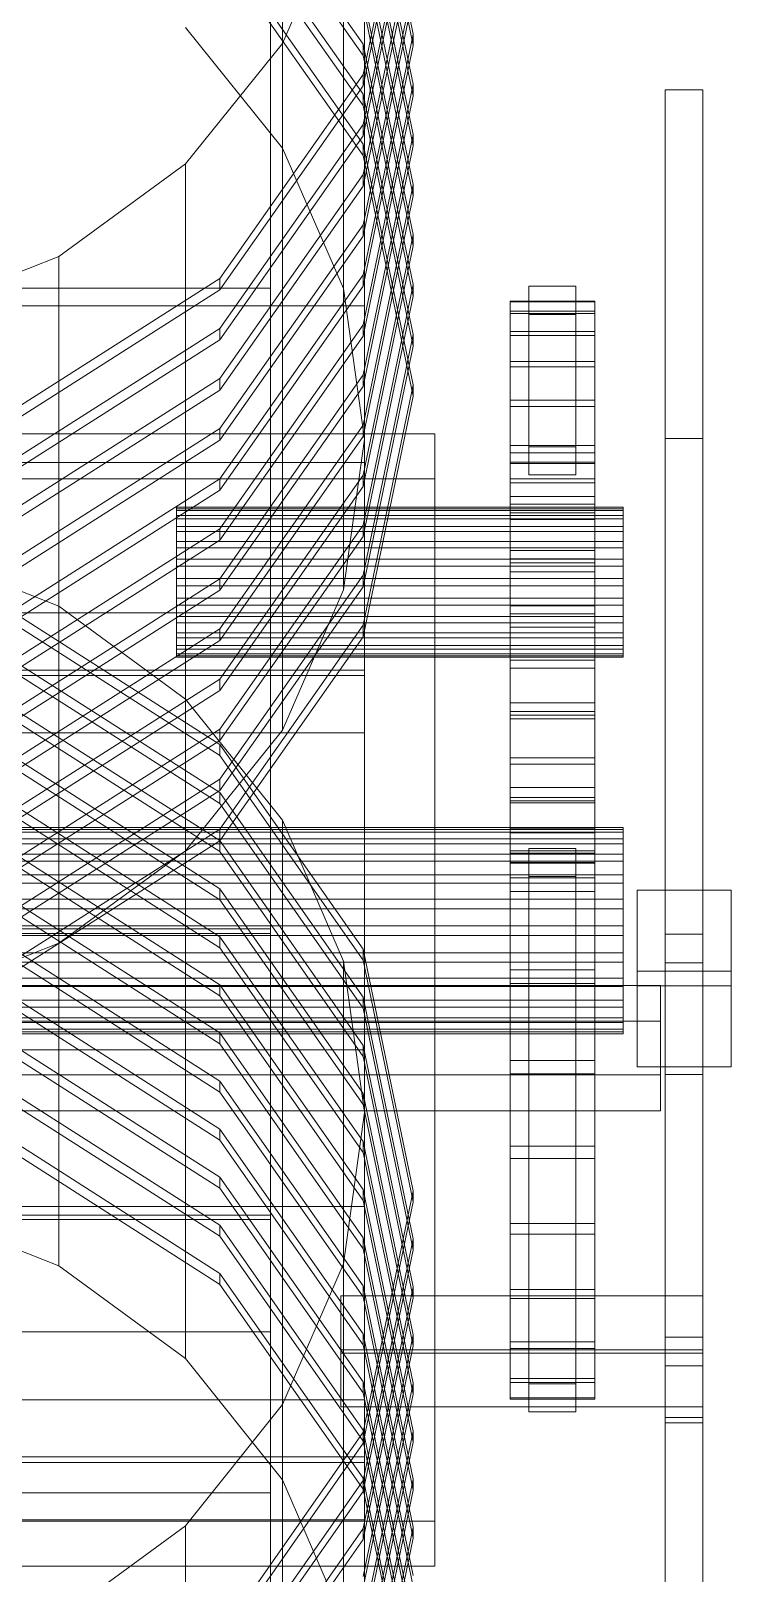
# Model space of a CAD drawing. Header units: millimetres. Extents: x -1970 to 34302, y -65268 to 6837.
# Drawn here: x 689.1 to 838, y -32646.6 to -32318.5 of the extents above; entities that cross this region are included whole.
import ezdxf

# ---------------------------------------------------------------- set-up
doc = ezdxf.new("R2010")
doc.units = ezdxf.units.MM
doc.layers.add('frontal_C01', color=7, linetype='Continuous', lineweight=0)
doc.layers.add('frontal_C02', color=7, linetype='Continuous', lineweight=0)

msp = doc.modelspace()

# ---------------------------------------------------------------- linework, layer by layer
at = {"layer": 'frontal_C01'}
for p, q in [((742.583, -32343.454), (742.583, -32197.353)), ((755.57, -32373.32), (755.57, -32227.219)), ((760, -32259.269), (760, -32405.37)), ((770.4, -32319.231), (759.713, -32268.052)), ((759.713, -32270.487), (770.4, -32321.666)), ((759.713, -32321.318), (729.278, -32277.93)), ((759.713, -32327.798), (770.4, -32276.619)), ((729.278, -32280.365), (759.713, -32323.753)), ((770.4, -32329.885), (759.713, -32278.705)), ((770.4, -32279.054), (759.713, -32330.233)), ((759.713, -32281.14), (770.4, -32332.32)), ((759.713, -32338.451), (770.4, -32287.272)), ((759.713, -32331.971), (729.278, -32288.583)), ((729.278, -32291.018), (759.713, -32334.406)), ((742.583, -32321.185), (755.57, -32291.319)), ((755.57, -32437.42), (755.57, -32291.319)), ((770.4, -32340.538), (759.713, -32289.358)), ((770.4, -32289.707), (759.713, -32340.886)), ((759.713, -32291.793), (770.4, -32342.973)), ((759.713, -32349.105), (770.4, -32297.925)), ((759.713, -32342.624), (729.278, -32299.236)), ((770.4, -32351.191), (759.713, -32300.012)), ((770.4, -32300.36), (759.713, -32351.54)), ((729.278, -32301.671), (759.713, -32345.059)), ((759.713, -32302.447), (770.4, -32353.626)), ((759.713, -32359.758), (770.4, -32308.578)), ((770.4, -32361.844), (759.713, -32310.665)), ((770.4, -32311.013), (759.713, -32362.193)), ((740, -32312.392), (740, -32373.267)), ((740, -32312.392), (740, -32510.523)), ((759.713, -32313.1), (770.4, -32364.279)), ((721.924, -32317.808), (742.583, -32343.454)), ((759.713, -32370.411), (770.4, -32319.231)), ((770.4, -32319.231), (770.4, -32321.666)), ((721.924, -32346.832), (742.583, -32321.185)), ((742.583, -32467.286), (742.583, -32321.185)), ((770.4, -32372.497), (759.713, -32321.318)), ((759.713, -32323.753), (759.713, -32321.318)), ((770.4, -32321.666), (759.713, -32372.846)), ((759.713, -32323.753), (770.4, -32374.932)), ((729.278, -32371.186), (759.713, -32327.798)), ((759.713, -32330.233), (729.278, -32373.621)), ((759.713, -32330.233), (759.713, -32327.798)), ((759.713, -32381.064), (770.4, -32329.885)), ((770.4, -32329.885), (770.4, -32332.32)), ((770.4, -32383.151), (759.713, -32331.971)), ((759.713, -32334.406), (759.713, -32331.971)), ((770.4, -32332.32), (759.713, -32383.499)), ((824, -32540.52), (824, -32331.095)), ((824, -32331.095), (832, -32331.095)), ((824, -32331.095), (824, -32405.232)), ((832, -32331.095), (832, -32540.52)), ((832, -32405.232), (832, -32331.095)), ((759.713, -32334.406), (770.4, -32385.586)), ((729.278, -32381.839), (759.713, -32338.451)), ((759.713, -32340.886), (759.713, -32338.451)), ((759.713, -32391.717), (770.4, -32340.538)), ((770.4, -32340.538), (770.4, -32342.973)), ((759.713, -32340.886), (729.278, -32384.274)), ((742.583, -32343.454), (755.57, -32373.32)), ((770.4, -32393.804), (759.713, -32342.624)), ((759.713, -32345.059), (759.713, -32342.624)), ((770.4, -32342.973), (759.713, -32394.152)), ((695, -32366.511), (721.924, -32346.832)), ((721.924, -32492.932), (721.924, -32346.832)), ((759.713, -32345.059), (770.4, -32396.239)), ((729.278, -32392.492), (759.713, -32349.105)), ((759.713, -32351.54), (759.713, -32349.105)), ((759.713, -32351.54), (729.278, -32394.927)), ((759.713, -32402.37), (770.4, -32351.191)), ((770.4, -32353.626), (759.713, -32404.805)), ((770.4, -32351.191), (770.4, -32353.626)), ((729.278, -32403.146), (759.713, -32359.758)), ((759.713, -32362.193), (759.713, -32359.758)), ((759.713, -32362.193), (729.278, -32405.581)), ((759.713, -32413.024), (770.4, -32361.844)), ((770.4, -32361.844), (770.4, -32364.279)), ((663.646, -32378.882), (695, -32366.511)), ((695, -32512.611), (695, -32366.511)), ((770.4, -32364.279), (759.713, -32415.459)), ((740, -32373.267), (520, -32373.267)), ((683.729, -32400.177), (729.278, -32371.186)), ((729.278, -32413.799), (759.713, -32370.411)), ((729.278, -32373.621), (729.278, -32371.186)), ((759.713, -32372.846), (729.278, -32416.234)), ((740, -32571.398), (740, -32373.267)), ((755.57, -32373.32), (760, -32405.37)), ((759.713, -32372.846), (759.713, -32370.411)), ((759.713, -32423.677), (770.4, -32372.497)), ((770.4, -32372.497), (770.4, -32374.932)), ((795, -32378.841), (795, -32372.844)), ((795, -32372.844), (805, -32372.844)), ((795, -32372.844), (795, -32407.004)), ((805, -32372.844), (805, -32378.841)), ((805, -32407.004), (805, -32372.844)), ((729.278, -32373.621), (683.729, -32402.612)), ((770.4, -32374.932), (759.713, -32426.112)), ((791, -32376.19), (791, -32376.016)), ((791, -32376.016), (791, -32378.14)), ((791, -32376.016), (809, -32376.016)), ((791, -32378.655), (791, -32376.19)), ((791, -32376.19), (809, -32376.19)), ((809, -32378.14), (809, -32376.016)), ((809, -32376.016), (809, -32376.19)), ((809, -32376.19), (809, -32378.655)), ((500, -32377.013), (760, -32377.013)), ((760, -32377.013), (760, -32535.289)), ((760, -32377.013), (760, -32410.353)), ((791, -32378.14), (791, -32382.481)), ((791, -32378.14), (809, -32378.14)), ((791, -32383.316), (791, -32378.655)), ((791, -32378.655), (809, -32378.655)), ((805, -32378.841), (795, -32378.841)), ((795, -32378.841), (795, -32413.001)), ((805, -32378.841), (805, -32413.001)), ((809, -32382.481), (809, -32378.14)), ((809, -32378.655), (809, -32383.316)), ((683.729, -32410.83), (729.278, -32381.839)), ((729.278, -32424.452), (759.713, -32381.064)), ((729.278, -32384.274), (729.278, -32381.839)), ((759.713, -32383.499), (759.713, -32381.064)), ((759.713, -32434.33), (770.4, -32383.151)), ((770.4, -32383.151), (770.4, -32385.586)), ((791, -32382.481), (791, -32388.87)), ((791, -32382.481), (809, -32382.481)), ((809, -32388.87), (809, -32382.481)), ((729.278, -32384.274), (683.729, -32413.265)), ((759.713, -32383.499), (729.278, -32426.887)), ((770.4, -32385.586), (759.713, -32436.765)), ((791, -32389.994), (791, -32383.316)), ((791, -32383.316), (809, -32383.316)), ((809, -32383.316), (809, -32389.994)), ((791, -32388.87), (791, -32397.064)), ((791, -32388.87), (809, -32388.87)), ((809, -32397.064), (809, -32388.87)), ((683.729, -32421.483), (729.278, -32392.492)), ((729.278, -32435.105), (759.713, -32391.717)), ((729.278, -32394.927), (729.278, -32392.492)), ((759.713, -32394.152), (759.713, -32391.717)), ((791, -32398.433), (791, -32389.994)), ((791, -32389.994), (809, -32389.994)), ((809, -32389.994), (809, -32398.433)), ((729.278, -32394.927), (683.729, -32423.918)), ((759.713, -32394.152), (729.278, -32437.54)), ((759.713, -32444.983), (770.4, -32393.804)), ((770.4, -32396.239), (759.713, -32447.418)), ((770.4, -32393.804), (770.4, -32396.239)), ((791, -32397.064), (791, -32406.746)), ((791, -32397.064), (809, -32397.064)), ((791, -32408.308), (791, -32398.433)), ((791, -32398.433), (809, -32398.433)), ((809, -32406.746), (809, -32397.064)), ((809, -32398.433), (809, -32408.308)), ((729.278, -32445.758), (759.713, -32402.37)), ((759.713, -32404.805), (759.713, -32402.37)), ((485, -32404.265), (775, -32404.265)), ((683.729, -32432.136), (729.278, -32403.146)), ((729.278, -32405.581), (683.729, -32434.571)), ((729.278, -32405.581), (729.278, -32403.146)), ((759.713, -32404.805), (729.278, -32448.193)), ((760, -32405.37), (755.57, -32437.42)), ((775, -32404.265), (775, -32635.591)), ((775, -32404.265), (775, -32413.791)), ((832, -32405.232), (824, -32405.232)), ((824, -32405.232), (824, -32614.657)), ((832, -32614.657), (832, -32405.232)), ((791, -32406.746), (791, -32417.545)), ((791, -32406.746), (809, -32406.746)), ((791, -32419.24), (791, -32408.308)), ((791, -32408.308), (809, -32408.308)), ((805, -32407.004), (795, -32407.004)), ((795, -32407.004), (795, -32413.001)), ((805, -32413.001), (805, -32407.004)), ((809, -32417.545), (809, -32406.746)), ((809, -32408.308), (809, -32419.24)), ((760, -32410.353), (500, -32410.353)), ((760, -32568.629), (760, -32410.353)), ((791, -32410.581), (791, -32410.292)), ((791, -32410.292), (791, -32413.832)), ((791, -32410.292), (809, -32410.292)), ((791, -32414.689), (791, -32410.581)), ((791, -32410.581), (809, -32410.581)), ((809, -32413.832), (809, -32410.292)), ((809, -32410.292), (809, -32410.581)), ((809, -32410.581), (809, -32414.689)), ((775, -32413.791), (485, -32413.791)), ((683.729, -32442.789), (729.278, -32413.799)), ((729.278, -32456.411), (759.713, -32413.024)), ((729.278, -32416.234), (729.278, -32413.799)), ((759.713, -32415.459), (729.278, -32458.846)), ((759.713, -32415.459), (759.713, -32413.024)), ((775, -32645.117), (775, -32413.791)), ((791, -32413.832), (791, -32421.066)), ((791, -32413.832), (809, -32413.832)), ((791, -32422.458), (791, -32414.689)), ((791, -32414.689), (809, -32414.689)), ((795, -32413.001), (805, -32413.001)), ((809, -32421.066), (809, -32413.832)), ((809, -32414.689), (809, -32422.458)), ((729.278, -32416.234), (683.729, -32445.225)), ((791, -32417.545), (791, -32429.046)), ((809, -32417.545), (791, -32417.545)), ((791, -32430.809), (791, -32419.24)), ((791, -32419.24), (809, -32419.24)), ((809, -32429.046), (809, -32417.545)), ((809, -32419.24), (809, -32430.809)), ((720, -32420.567), (720, -32419.826)), ((720, -32419.826), (720, -32420.174)), ((720, -32419.826), (815, -32419.826)), ((720, -32420.174), (720, -32421.587)), ((720, -32420.174), (815, -32420.174)), ((720, -32422.347), (720, -32420.567)), ((720, -32420.567), (815, -32420.567)), ((720, -32421.587), (720, -32423.97)), ((720, -32421.587), (815, -32421.587)), ((720, -32425.044), (720, -32422.347)), ((720, -32422.347), (815, -32422.347)), ((791, -32421.066), (791, -32431.715)), ((791, -32421.066), (809, -32421.066)), ((791, -32433.588), (791, -32422.458)), ((791, -32422.458), (809, -32422.458)), ((809, -32431.715), (809, -32421.066)), ((809, -32422.458), (809, -32433.588)), ((815, -32420.174), (815, -32419.826)), ((815, -32419.826), (815, -32420.567)), ((815, -32421.587), (815, -32420.174)), ((815, -32420.567), (815, -32422.347)), ((815, -32423.97), (815, -32421.587)), ((815, -32422.347), (815, -32425.044)), ((683.729, -32453.443), (729.278, -32424.452)), ((720, -32423.97), (720, -32427.159)), ((720, -32423.97), (815, -32423.97)), ((720, -32428.474), (720, -32425.044)), ((720, -32425.044), (815, -32425.044)), ((729.278, -32467.065), (759.713, -32423.677)), ((729.278, -32426.887), (729.278, -32424.452)), ((759.713, -32426.112), (759.713, -32423.677)), ((815, -32427.159), (815, -32423.97)), ((815, -32425.044), (815, -32428.474)), ((729.278, -32426.887), (683.729, -32455.878)), ((720, -32427.159), (720, -32430.938)), ((720, -32427.159), (815, -32427.159)), ((720, -32432.405), (720, -32428.474)), ((720, -32428.474), (815, -32428.474)), ((759.713, -32426.112), (729.278, -32469.5)), ((791, -32429.046), (791, -32440.807)), ((791, -32429.046), (809, -32429.046)), ((809, -32440.807), (809, -32429.046)), ((815, -32430.938), (815, -32427.159)), ((815, -32428.474), (815, -32432.405)), ((720, -32430.938), (720, -32435.048)), ((815, -32430.938), (720, -32430.938)), ((720, -32436.567), (720, -32432.405)), ((720, -32432.405), (815, -32432.405)), ((791, -32442.569), (791, -32430.809)), ((791, -32430.809), (809, -32430.809)), ((791, -32431.715), (791, -32445.371)), ((791, -32431.715), (809, -32431.715)), ((809, -32430.809), (809, -32442.569)), ((809, -32445.371), (809, -32431.715)), ((815, -32435.048), (815, -32430.938)), ((815, -32432.405), (815, -32436.567)), ((683.729, -32464.096), (729.278, -32435.105)), ((720, -32435.048), (720, -32439.211)), ((720, -32435.048), (815, -32435.048)), ((729.278, -32477.718), (759.713, -32434.33)), ((729.278, -32437.54), (729.278, -32435.105)), ((759.713, -32436.765), (759.713, -32434.33)), ((791, -32447.653), (791, -32433.588)), ((791, -32433.588), (809, -32433.588)), ((809, -32433.588), (809, -32447.653)), ((815, -32439.211), (815, -32435.048)), ((729.278, -32437.54), (683.729, -32466.531)), ((720, -32440.678), (720, -32436.567)), ((720, -32436.567), (815, -32436.567)), ((759.713, -32436.765), (729.278, -32480.153)), ((755.57, -32437.42), (742.583, -32467.286)), ((815, -32436.567), (815, -32440.678)), ((415, -32442.323), (760, -32442.323)), ((720, -32439.211), (720, -32443.141)), ((720, -32439.211), (815, -32439.211)), ((720, -32444.456), (720, -32440.678)), ((720, -32440.678), (815, -32440.678)), ((760, -32442.323), (760, -32454.498)), ((760, -32442.323), (760, -32455.659)), ((791, -32440.807), (791, -32452.375)), ((791, -32440.807), (809, -32440.807)), ((809, -32452.375), (809, -32440.807)), ((815, -32443.141), (815, -32439.211)), ((815, -32440.678), (815, -32444.456)), ((720, -32443.141), (720, -32446.572)), ((720, -32443.141), (815, -32443.141)), ((720, -32447.646), (720, -32444.456)), ((720, -32444.456), (815, -32444.456)), ((729.278, -32488.371), (759.713, -32444.983)), ((759.713, -32447.418), (759.713, -32444.983)), ((791, -32454.07), (791, -32442.569)), ((791, -32442.569), (809, -32442.569)), ((791, -32445.371), (791, -32461.508)), ((791, -32445.371), (809, -32445.371)), ((809, -32442.569), (809, -32454.07)), ((809, -32461.508), (809, -32445.371)), ((815, -32446.572), (815, -32443.141)), ((815, -32444.456), (815, -32447.646)), ((683.729, -32474.749), (729.278, -32445.758)), ((729.278, -32448.193), (683.729, -32477.184)), ((720, -32446.572), (720, -32449.269)), ((720, -32446.572), (815, -32446.572)), ((720, -32450.028), (720, -32447.646)), ((720, -32447.646), (815, -32447.646)), ((729.278, -32448.193), (729.278, -32445.758)), ((759.713, -32447.418), (729.278, -32490.806)), ((791, -32464.111), (791, -32447.653)), ((791, -32447.653), (809, -32447.653)), ((809, -32447.653), (809, -32464.111)), ((815, -32449.269), (815, -32446.572)), ((815, -32447.646), (815, -32450.028)), ((720, -32449.269), (720, -32451.049)), ((720, -32449.269), (815, -32449.269)), ((720, -32451.442), (720, -32450.028)), ((720, -32450.028), (815, -32450.028)), ((720, -32451.049), (720, -32451.79)), ((720, -32451.049), (815, -32451.049)), ((720, -32451.79), (720, -32451.442)), ((720, -32451.442), (815, -32451.442)), ((720, -32451.79), (815, -32451.79)), ((815, -32451.049), (815, -32449.269)), ((815, -32450.028), (815, -32451.442)), ((815, -32451.79), (815, -32451.049)), ((815, -32451.442), (815, -32451.79)), ((760, -32454.498), (415, -32454.498)), ((760, -32467.834), (760, -32454.498)), ((791, -32452.375), (791, -32463.307)), ((791, -32452.375), (809, -32452.375)), ((791, -32464.869), (791, -32454.07)), ((791, -32454.07), (809, -32454.07)), ((809, -32463.307), (809, -32452.375)), ((809, -32454.07), (809, -32464.869)), ((760, -32455.659), (415, -32455.659)), ((683.729, -32485.402), (729.278, -32456.411)), ((729.278, -32458.846), (729.278, -32456.411)), ((760, -32467.834), (760, -32455.659)), ((729.278, -32458.846), (683.729, -32487.837)), ((791, -32461.508), (791, -32479.507)), ((791, -32461.508), (809, -32461.508)), ((809, -32479.507), (809, -32461.508)), ((791, -32463.307), (791, -32473.183)), ((791, -32463.307), (809, -32463.307)), ((791, -32482.331), (791, -32464.111)), ((791, -32464.111), (809, -32464.111)), ((791, -32474.552), (791, -32464.869)), ((791, -32464.869), (809, -32464.869)), ((809, -32473.183), (809, -32463.307)), ((809, -32464.111), (809, -32482.331)), ((809, -32464.869), (809, -32474.552)), ((415, -32467.834), (760, -32467.834)), ((683.729, -32496.055), (729.278, -32467.065)), ((742.583, -32467.286), (721.924, -32492.932)), ((729.278, -32469.5), (729.278, -32467.065)), ((729.278, -32469.5), (683.729, -32498.49)), ((791, -32473.183), (791, -32481.621)), ((791, -32473.183), (809, -32473.183)), ((791, -32482.745), (791, -32474.552)), ((791, -32474.552), (809, -32474.552)), ((809, -32481.621), (809, -32473.183)), ((809, -32474.552), (809, -32482.745)), ((683.729, -32506.709), (729.278, -32477.718)), ((729.278, -32480.153), (729.278, -32477.718)), ((729.278, -32480.153), (683.729, -32509.144)), ((791, -32479.507), (791, -32498.675)), ((809, -32479.507), (791, -32479.507)), ((791, -32481.621), (791, -32488.3)), ((791, -32481.621), (809, -32481.621)), ((809, -32498.675), (809, -32479.507)), ((809, -32488.3), (809, -32481.621)), ((791, -32501.613), (791, -32482.331)), ((791, -32482.331), (809, -32482.331)), ((791, -32489.135), (791, -32482.745)), ((791, -32482.745), (809, -32482.745)), ((809, -32482.331), (809, -32501.613)), ((809, -32482.745), (809, -32489.135)), ((540.5, -32487.969), (815, -32487.969)), ((815, -32488.448), (815, -32487.969)), ((815, -32487.969), (815, -32488.988)), ((540.5, -32488.448), (815, -32488.448)), ((540.5, -32488.988), (815, -32488.988)), ((540.5, -32490.391), (815, -32490.391)), ((540.5, -32491.435), (815, -32491.435)), ((683.729, -32517.362), (729.278, -32488.371)), ((729.278, -32490.806), (683.729, -32519.797)), ((729.278, -32490.806), (729.278, -32488.371)), ((791, -32488.3), (791, -32492.961)), ((791, -32488.3), (809, -32488.3)), ((791, -32493.475), (791, -32489.135)), ((791, -32489.135), (809, -32489.135)), ((809, -32492.961), (809, -32488.3)), ((809, -32489.135), (809, -32493.475)), ((815, -32490.391), (815, -32488.448)), ((815, -32488.988), (815, -32491.435)), ((815, -32493.667), (815, -32490.391)), ((815, -32491.435), (815, -32495.144)), ((540.5, -32493.667), (815, -32493.667)), ((721.924, -32492.932), (695, -32512.611)), ((791, -32492.961), (791, -32495.425)), ((791, -32492.961), (809, -32492.961)), ((791, -32495.599), (791, -32493.475)), ((791, -32493.475), (809, -32493.475)), ((795, -32498.399), (795, -32492.438)), ((795, -32492.438), (805, -32492.438)), ((795, -32492.438), (795, -32606.316)), ((805, -32492.438), (805, -32498.399)), ((805, -32606.316), (805, -32492.438)), ((809, -32495.425), (809, -32492.961)), ((809, -32493.475), (809, -32495.599)), ((815, -32498.052), (815, -32493.667)), ((540.5, -32495.144), (815, -32495.144)), ((540.5, -32498.052), (815, -32498.052)), ((791, -32495.425), (791, -32495.599)), ((791, -32495.425), (809, -32495.425)), ((791, -32495.599), (809, -32495.599)), ((809, -32495.599), (809, -32495.425)), ((815, -32495.144), (815, -32499.861)), ((815, -32503.248), (815, -32498.052)), ((540.5, -32499.861), (815, -32499.861)), ((791, -32498.675), (791, -32518.276)), ((791, -32498.675), (809, -32498.675)), ((805, -32498.399), (795, -32498.399)), ((795, -32498.399), (795, -32612.277)), ((805, -32498.399), (805, -32612.277)), ((809, -32518.276), (809, -32498.675)), ((815, -32499.861), (815, -32505.265)), ((818, -32501.31), (838, -32501.31)), ((818, -32518.579), (818, -32501.31)), ((818, -32501.31), (818, -32521.668)), ((838, -32501.31), (838, -32518.579)), ((838, -32521.668), (838, -32501.31)), ((815, -32503.248), (540.5, -32503.248)), ((791, -32521.214), (791, -32501.613)), ((791, -32501.613), (809, -32501.613)), ((809, -32501.613), (809, -32521.214)), ((815, -32508.9), (815, -32503.248)), ((540.5, -32505.265), (815, -32505.265)), ((815, -32505.265), (815, -32510.989)), ((520, -32509.57), (740, -32509.57)), ((740, -32510.523), (520, -32510.523)), ((540.5, -32508.9), (815, -32508.9)), ((540.5, -32510.989), (815, -32510.989)), ((740, -32509.57), (740, -32570.446)), ((740, -32509.57), (740, -32568.629)), ((740, -32571.398), (740, -32510.523)), ((815, -32514.623), (815, -32508.9)), ((815, -32510.989), (815, -32516.641)), ((824, -32516.764), (824, -32510.676)), ((824, -32510.676), (832, -32510.676)), ((824, -32596.406), (824, -32510.676)), ((832, -32510.676), (832, -32516.764)), ((832, -32510.676), (832, -32596.406)), ((695, -32512.611), (663.646, -32524.982)), ((540.5, -32514.623), (815, -32514.623)), ((540.5, -32516.641), (815, -32516.641)), ((815, -32520.028), (815, -32514.623)), ((815, -32516.641), (815, -32521.836)), ((832, -32516.764), (824, -32516.764)), ((824, -32516.764), (824, -32602.493)), ((832, -32602.493), (832, -32516.764)), ((540.5, -32520.028), (815, -32520.028)), ((791, -32518.276), (791, -32537.557)), ((791, -32518.276), (809, -32518.276)), ((809, -32537.557), (809, -32518.276)), ((815, -32524.745), (815, -32520.028)), ((838, -32518.579), (818, -32518.579)), ((818, -32538.937), (818, -32518.579)), ((838, -32538.937), (838, -32518.579)), ((420, -32521.583), (823, -32521.583)), ((540.5, -32521.836), (815, -32521.836)), ((791, -32540.382), (791, -32521.214)), ((791, -32521.214), (809, -32521.214)), ((809, -32521.214), (809, -32540.382)), ((815, -32521.836), (815, -32526.222)), ((818, -32521.668), (818, -32538.937)), ((838, -32521.668), (818, -32521.668)), ((823, -32521.583), (823, -32529.193)), ((823, -32521.583), (823, -32540.634)), ((838, -32538.937), (838, -32521.668)), ((540.5, -32524.745), (815, -32524.745)), ((540.5, -32526.222), (815, -32526.222)), ((815, -32528.453), (815, -32524.745)), ((815, -32526.222), (815, -32529.498)), ((823, -32529.193), (420, -32529.193)), ((540.5, -32528.453), (815, -32528.453)), ((540.5, -32529.498), (815, -32529.498)), ((540.5, -32530.901), (815, -32530.901)), ((815, -32530.901), (815, -32528.453)), ((815, -32529.498), (815, -32531.441)), ((815, -32531.92), (815, -32530.901)), ((823, -32548.244), (823, -32529.193)), ((540.5, -32531.441), (815, -32531.441)), ((540.5, -32531.92), (815, -32531.92)), ((815, -32531.441), (815, -32531.92)), ((760, -32535.289), (500, -32535.289)), ((760, -32568.629), (760, -32535.289)), ((823, -32540.634), (420, -32540.634)), ((791, -32537.557), (791, -32555.777)), ((791, -32537.557), (809, -32537.557)), ((791, -32558.381), (791, -32540.382)), ((791, -32540.382), (809, -32540.382)), ((809, -32555.777), (809, -32537.557)), ((809, -32540.382), (809, -32558.381)), ((818, -32538.937), (838, -32538.937)), ((823, -32548.244), (823, -32540.634)), ((832, -32540.52), (824, -32540.52)), ((824, -32540.52), (824, -32614.657)), ((832, -32540.52), (832, -32614.657)), ((420, -32548.244), (823, -32548.244)), ((791, -32555.777), (791, -32572.236)), ((791, -32555.777), (809, -32555.777)), ((809, -32572.236), (809, -32555.777)), ((791, -32574.518), (791, -32558.381)), ((791, -32558.381), (809, -32558.381)), ((809, -32558.381), (809, -32574.518)), ((500, -32568.629), (760, -32568.629)), ((740, -32568.629), (520, -32568.629)), ((740, -32629.504), (740, -32568.629)), ((740, -32570.446), (520, -32570.446)), ((520, -32571.398), (740, -32571.398)), ((740, -32629.504), (740, -32570.446)), ((791, -32572.236), (791, -32586.301)), ((791, -32572.236), (809, -32572.236)), ((809, -32586.301), (809, -32572.236)), ((791, -32588.173), (791, -32574.518)), ((791, -32574.518), (809, -32574.518)), ((809, -32574.518), (809, -32588.173)), ((791, -32586.301), (791, -32597.431)), ((791, -32586.301), (809, -32586.301)), ((809, -32597.431), (809, -32586.301)), ((755, -32599.822), (755, -32587.647)), ((755, -32587.647), (832, -32587.647)), ((755, -32599.077), (755, -32587.647)), ((791, -32598.823), (791, -32588.173)), ((791, -32588.173), (809, -32588.173)), ((809, -32588.173), (809, -32598.823)), ((832, -32587.647), (832, -32599.822)), ((832, -32587.647), (832, -32599.077)), ((832, -32596.406), (824, -32596.406)), ((824, -32596.406), (824, -32602.493)), ((832, -32602.493), (832, -32596.406)), ((832, -32599.077), (755, -32599.077)), ((755, -32599.077), (755, -32611.252)), ((832, -32599.822), (755, -32599.822)), ((755, -32599.822), (755, -32611.252)), ((791, -32597.431), (791, -32605.2)), ((791, -32597.431), (809, -32597.431)), ((791, -32606.056), (791, -32598.823)), ((791, -32598.823), (809, -32598.823)), ((809, -32605.2), (809, -32597.431)), ((809, -32598.823), (809, -32606.056)), ((832, -32611.252), (832, -32599.077)), ((832, -32611.252), (832, -32599.822)), ((824, -32602.493), (832, -32602.493)), ((791, -32605.2), (791, -32609.307)), ((791, -32605.2), (809, -32605.2)), ((791, -32609.597), (791, -32606.056)), ((791, -32606.056), (809, -32606.056)), ((805, -32606.316), (795, -32606.316)), ((795, -32606.316), (795, -32612.277)), ((805, -32612.277), (805, -32606.316)), ((809, -32609.307), (809, -32605.2)), ((809, -32606.056), (809, -32609.597)), ((791, -32609.307), (791, -32609.597)), ((791, -32609.307), (809, -32609.307)), ((791, -32609.597), (809, -32609.597)), ((809, -32609.597), (809, -32609.307)), ((415, -32609.73), (760, -32609.73)), ((755, -32611.252), (832, -32611.252)), ((760, -32609.73), (760, -32621.905)), ((760, -32609.73), (760, -32623.066)), ((795, -32612.277), (805, -32612.277)), ((824, -32614.657), (832, -32614.657)), ((760, -32621.905), (415, -32621.905)), ((760, -32635.241), (760, -32621.905)), ((760, -32623.066), (415, -32623.066)), ((760, -32635.241), (760, -32623.066)), ((520, -32629.504), (740, -32629.504)), ((415, -32635.241), (760, -32635.241)), ((775, -32635.591), (485, -32635.591)), ((775, -32645.117), (775, -32635.591)), ((485, -32645.117), (775, -32645.117))]:
    msp.add_line(p, q, dxfattribs=at)
at = {"layer": 'frontal_C02'}
for p, q in [((695, -32440.938), (663.646, -32428.518)), ((729.278, -32470.322), (683.729, -32441.216)), ((721.924, -32460.695), (695, -32440.938)), ((695, -32581.226), (695, -32440.938)), ((683.729, -32443.554), (729.278, -32472.66)), ((729.278, -32480.551), (683.729, -32451.445)), ((683.729, -32453.783), (729.278, -32482.889)), ((729.278, -32490.78), (683.729, -32461.674)), ((742.583, -32486.444), (721.924, -32460.695)), ((721.924, -32600.983), (721.924, -32460.695)), ((683.729, -32464.012), (729.278, -32493.119)), ((759.713, -32513.882), (729.278, -32470.322)), ((729.278, -32472.66), (729.278, -32470.322)), ((729.278, -32501.01), (683.729, -32471.904)), ((683.729, -32474.242), (729.278, -32503.348)), ((729.278, -32472.66), (759.713, -32516.22)), ((759.713, -32524.111), (729.278, -32480.551)), ((729.278, -32482.889), (729.278, -32480.551)), ((729.278, -32511.239), (683.729, -32482.133)), ((683.729, -32484.471), (729.278, -32513.577)), ((729.278, -32482.889), (759.713, -32526.449)), ((755.57, -32516.428), (742.583, -32486.444)), ((742.583, -32626.731), (742.583, -32486.444)), ((759.713, -32534.341), (729.278, -32490.78)), ((729.278, -32493.119), (729.278, -32490.78)), ((729.278, -32521.468), (683.729, -32492.362)), ((683.729, -32494.7), (729.278, -32523.806)), ((729.278, -32493.119), (759.713, -32536.679)), ((759.713, -32544.57), (729.278, -32501.01)), ((729.278, -32503.348), (729.278, -32501.01)), ((729.278, -32531.698), (683.729, -32502.592)), ((729.278, -32503.348), (759.713, -32546.908)), ((683.729, -32504.93), (729.278, -32534.036)), ((759.713, -32554.799), (729.278, -32511.239)), ((729.278, -32513.577), (729.278, -32511.239)), ((729.278, -32541.927), (683.729, -32512.821)), ((729.278, -32513.577), (759.713, -32557.137)), ((770.4, -32565.265), (759.713, -32513.882)), ((759.713, -32516.22), (759.713, -32513.882)), ((683.729, -32515.159), (729.278, -32544.265)), ((760, -32548.606), (755.57, -32516.428)), ((755.57, -32656.716), (755.57, -32516.428)), ((759.713, -32516.22), (770.4, -32567.603)), ((729.278, -32552.156), (683.729, -32523.05)), ((759.713, -32565.029), (729.278, -32521.468)), ((729.278, -32523.806), (729.278, -32521.468)), ((729.278, -32523.806), (759.713, -32567.367)), ((770.4, -32575.494), (759.713, -32524.111)), ((759.713, -32526.449), (759.713, -32524.111)), ((683.729, -32525.388), (729.278, -32554.494)), ((759.713, -32526.449), (770.4, -32577.832)), ((729.278, -32562.385), (683.729, -32533.279)), ((759.713, -32575.258), (729.278, -32531.698)), ((729.278, -32534.036), (729.278, -32531.698)), ((729.278, -32534.036), (759.713, -32577.596)), ((683.729, -32535.618), (729.278, -32564.724)), ((770.4, -32585.723), (759.713, -32534.341)), ((759.713, -32536.679), (759.713, -32534.341)), ((759.713, -32536.679), (770.4, -32588.062)), ((729.278, -32572.615), (683.729, -32543.509)), ((759.713, -32585.487), (729.278, -32541.927)), ((729.278, -32544.265), (729.278, -32541.927)), ((683.729, -32545.847), (729.278, -32574.953)), ((729.278, -32544.265), (759.713, -32587.825)), ((770.4, -32595.953), (759.713, -32544.57)), ((759.713, -32546.908), (759.713, -32544.57)), ((759.713, -32546.908), (770.4, -32598.291)), ((755.57, -32580.783), (760, -32548.606)), ((760, -32548.606), (760, -32688.893)), ((729.278, -32582.844), (683.729, -32553.738)), ((759.713, -32595.716), (729.278, -32552.156)), ((729.278, -32554.494), (729.278, -32552.156)), ((683.729, -32556.076), (729.278, -32585.182)), ((729.278, -32554.494), (759.713, -32598.055)), ((770.4, -32606.182), (759.713, -32554.799)), ((759.713, -32557.137), (759.713, -32554.799)), ((759.713, -32557.137), (770.4, -32608.52)), ((759.713, -32605.946), (729.278, -32562.385)), ((729.278, -32564.724), (729.278, -32562.385)), ((729.278, -32564.724), (759.713, -32608.284)), ((770.4, -32616.411), (759.713, -32565.029)), ((759.713, -32567.367), (759.713, -32565.029)), ((759.713, -32616.648), (770.4, -32565.265)), ((770.4, -32565.265), (770.4, -32567.603)), ((663.646, -32568.806), (695, -32581.226)), ((759.713, -32567.367), (770.4, -32618.749)), ((770.4, -32567.603), (759.713, -32618.986)), ((759.713, -32616.175), (729.278, -32572.615)), ((729.278, -32574.953), (729.278, -32572.615)), ((729.278, -32574.953), (759.713, -32618.513)), ((770.4, -32626.641), (759.713, -32575.258)), ((759.713, -32577.596), (759.713, -32575.258)), ((759.713, -32626.877), (770.4, -32575.494)), ((770.4, -32575.494), (770.4, -32577.832)), ((759.713, -32577.596), (770.4, -32628.979)), ((770.4, -32577.832), (759.713, -32629.215)), ((695, -32581.226), (721.924, -32600.983)), ((759.713, -32626.404), (729.278, -32582.844)), ((729.278, -32585.182), (729.278, -32582.844)), ((742.583, -32610.768), (755.57, -32580.783)), ((755.57, -32721.071), (755.57, -32580.783)), ((729.278, -32585.182), (759.713, -32628.742)), ((770.4, -32636.87), (759.713, -32585.487)), ((759.713, -32587.825), (759.713, -32585.487)), ((759.713, -32637.106), (770.4, -32585.723)), ((770.4, -32585.723), (770.4, -32588.062)), ((759.713, -32587.825), (770.4, -32639.208)), ((770.4, -32588.062), (759.713, -32639.444)), ((520, -32595.279), (740, -32595.279)), ((740, -32595.279), (740, -32653.732)), ((740, -32595.279), (740, -32794.198)), ((770.4, -32647.099), (759.713, -32595.716)), ((759.713, -32598.055), (759.713, -32595.716)), ((759.713, -32647.336), (770.4, -32595.953)), ((770.4, -32595.953), (770.4, -32598.291)), ((759.713, -32598.055), (770.4, -32649.437)), ((770.4, -32598.291), (759.713, -32649.674)), ((721.924, -32600.983), (742.583, -32626.731)), ((770.4, -32657.328), (759.713, -32605.946)), ((759.713, -32608.284), (759.713, -32605.946)), ((759.713, -32657.565), (770.4, -32606.182)), ((770.4, -32606.182), (770.4, -32608.52)), ((759.713, -32608.284), (770.4, -32659.667)), ((770.4, -32608.52), (759.713, -32659.903)), ((721.924, -32636.516), (742.583, -32610.768)), ((742.583, -32751.055), (742.583, -32610.768)), ((770.4, -32667.558), (759.713, -32616.175)), ((759.713, -32618.513), (759.713, -32616.175)), ((824, -32822.725), (824, -32613.514)), ((824, -32613.514), (832, -32613.514)), ((824, -32613.514), (824, -32700.334)), ((832, -32613.514), (832, -32822.725)), ((832, -32700.334), (832, -32613.514)), ((729.278, -32660.208), (759.713, -32616.648)), ((759.713, -32618.986), (729.278, -32662.546)), ((759.713, -32667.794), (770.4, -32616.411)), ((759.713, -32618.986), (759.713, -32616.648)), ((759.713, -32618.513), (770.4, -32669.896)), ((770.4, -32618.749), (759.713, -32670.132)), ((770.4, -32616.411), (770.4, -32618.749)), ((729.278, -32670.437), (759.713, -32626.877)), ((759.713, -32629.215), (729.278, -32672.775)), ((742.583, -32626.731), (755.57, -32656.716)), ((770.4, -32677.787), (759.713, -32626.404)), ((759.713, -32628.742), (759.713, -32626.404)), ((759.713, -32678.023), (770.4, -32626.641)), ((759.713, -32629.215), (759.713, -32626.877)), ((759.713, -32628.742), (770.4, -32680.125)), ((770.4, -32628.979), (759.713, -32680.362)), ((770.4, -32626.641), (770.4, -32628.979)), ((695, -32656.273), (721.924, -32636.516)), ((721.924, -32776.803), (721.924, -32636.516)), ((729.278, -32680.666), (759.713, -32637.106)), ((759.713, -32688.253), (770.4, -32636.87)), ((759.713, -32639.444), (759.713, -32637.106)), ((770.4, -32636.87), (770.4, -32639.208)), ((759.713, -32639.444), (729.278, -32683.005)), ((770.4, -32639.208), (759.713, -32690.591))]:
    msp.add_line(p, q, dxfattribs=at)

doc.saveas('drawing.dxf')
